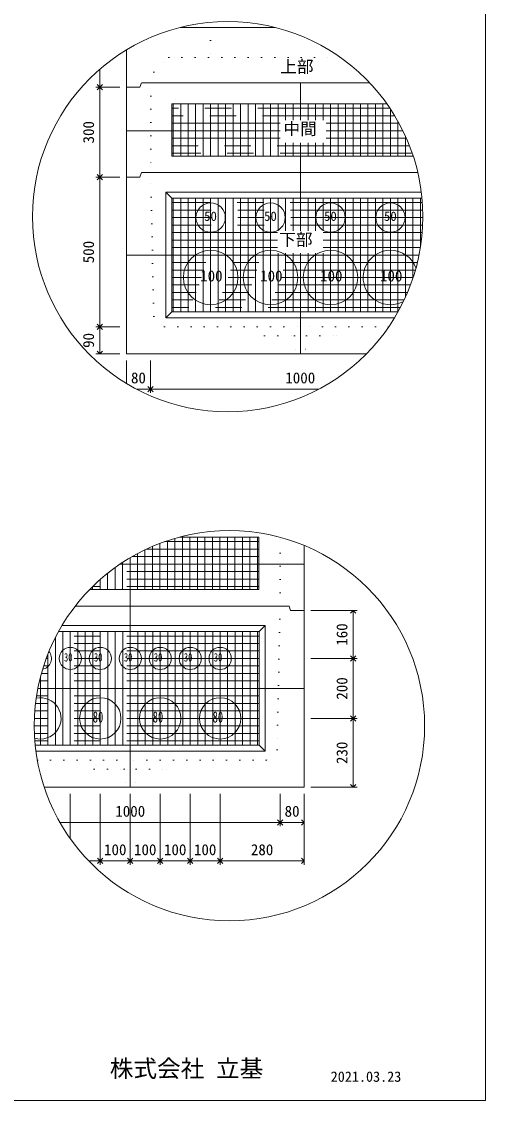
# Model space of a CAD drawing. Units: millimetres, scale not verified. Extents: x -4890 to 4890, y -2292 to 2292.
# Drawn here: x -2944 to -1830, y -1983 to 611 of the extents above; entities that cross this region are included whole.
import ezdxf
from ezdxf.enums import TextEntityAlignment as Align

# ---------------------------------------------------------------- set-up
doc = ezdxf.new("R2010")
doc.units = ezdxf.units.MM
doc.header["$LTSCALE"] = 10
for name, pattern in [('DASHED1', [1.8, 1.2, -0.6]), ('USER2', [50.8, 31.75, -6.35, 6.35, -6.35]), ('USER5', [3.185, 0.01, -3.175])]:
    doc.linetypes.add(name, pattern=pattern)
for name, color, linetype, lineweight in [('0-2_waku', 7, 'Continuous', 18), ('0-3_gaikei', 7, 'Continuous', 18), ('0-4_kakure', 7, 'DASHED1', 5), ('0-5_sunpou', 7, 'Continuous', 5), ('0-8_hole', 7, 'Continuous', 18), ('0-9_uchigawa', 6, 'Continuous', 18), ('0-E_文字１', 7, 'Continuous', 18), ('0-F_コア部分\u3000寸法補助線3', 150, 'USER2', 18), ('1-0_コア部分\u3000寸法補助線2', 150, 'USER2', 18), ('1-1_コア部分\u3000中心補助線', 1, 'Continuous', 18), ('1-2_コア部分\u3000寸法補助線', 7, 'USER2', 5), ('1-3_uchigawa2', 6, 'USER2', 18)]:
    doc.layers.add(name, color=color, linetype=linetype, lineweight=lineweight)
doc.styles.add('ＭＳ ゴシック', font='')
doc.styles.get('ＭＳ ゴシック').set_extended_font_data('MS Gothic')

# ---------------------------------------------------------------- blocks, each defined once
blk = doc.blocks.new('_Open90')
at = {"layer": '0-5_sunpou'}
blk.add_line((0, 0), (-1, 0), dxfattribs=at)
blk.add_lwpolyline([(-0.5, 0.5), (0, 0), (-0.5, -0.5)], dxfattribs=at)

msp = doc.modelspace()

# ---------------------------------------------------------------- linework, layer by layer
at = {"layer": '0-2_waku'}
for p in [(-1830, 2292.25), (-4890, -1982.75), (-4890, -1982.75), (-4890, -1982.75), (-4890, -1982.75)]:
    msp.add_line(p, (-1830, -1982.75), dxfattribs=at)
at = {"layer": '0-3_gaikei'}
for p, q in [((-2562.74, 596.61), (-2508.7, 596.61)), ((-2562.74, 596.61), (-2508.7, 596.61)), ((-2562.74, 596.61), (-2508.7, 596.61)), ((-2335.65, 596.61), (-2562.74, 596.61)), ((-2562.7, 596.61), (-2335.65, 596.61)), ((-2562.7, 596.61), (-2335.65, 596.61)), ((-2692.3, 452.61), (-2692.3, 542.62)), ((-2692.3, 452.61), (-2692.3, -188.19)), ((-2659.9, 452.61), (-2692.3, 452.61)), ((-2659.9, 452.61), (-2692.3, 452.61)), ((-2656.3, 463.41), (-2659.9, 452.61)), ((-2274.09, 463.41), (-2655.69, 463.41)), ((-2108.11, 463.41), (-2274.7, 463.41)), ((-2659.9, 236.61), (-2692.3, 236.61)), ((-2659.9, 236.61), (-2692.3, 236.61)), ((-2656.3, 247.41), (-2659.9, 236.61)), ((-2274.09, 247.41), (-2655.69, 247.41)), ((-1992.39, 247.41), (-2274.7, 247.41)), ((-2692.3, -188.19), (-2115.99, -188.19)), ((-2692.3, -188.19), (-2115.99, -188.19)), ((-2692.3, -188.19), (-2115.99, -188.19)), ((-2265.6, -1006.78), (-2265.6, -648.82)), ((-2301.6, -794.38), (-2298, -805.18)), ((-2265.6, -805.18), (-2298, -805.18))]:
    msp.add_line(p, q, dxfattribs=at)
for points in [[(-2301.6, -794.38), (-2683.2, -794.38), (-2815.26, -794.38)], [(-2889.91, -1229.98), (-2265.6, -1229.98), (-2265.6, -805.18)], [(-2880.76, -1229.98), (-2265.6, -1229.98), (-2265.6, -805.18)]]:
    msp.add_lwpolyline(points, dxfattribs=at)
at = {"layer": '0-4_kakure', "linetype": 'USER5', "lineweight": 18}
for p, q in [((-2490.7, 596.61), (-2490.7, 608.73)), ((-2490.7, 596.61), (-2490.7, 524.61)), ((-2626.89, 488.61), (-2590.89, 524.61)), ((-2590.89, 524.61), (-2178.61, 524.61)), ((-2626.89, 488.61), (-2634.09, 463.41)), ((-2634.09, 463.41), (-2634.09, 247.41)), ((-2626.65, -98.19), (-2634.09, 247.41)), ((-2626.65, -98.19), (-2600.91, -123.39)), ((-2600.91, -123.39), (-2274.09, -123.39)), ((-2360.49, -144.99), (-2382.09, -123.39)), ((-2062.44, -123.39), (-2274.09, -123.39)), ((-2187.69, -144.99), (-2166.09, -123.39)), ((-2360.49, -144.99), (-2288.49, -144.99)), ((-2288.49, -144.99), (-2285.61, -188.19)), ((-2259.69, -144.99), (-2262.57, -188.19)), ((-2259.69, -144.99), (-2187.69, -144.99)), ((-2323.2, -794.38), (-2323.2, -629.24)), ((-2323.2, -794.38), (-2330.63, -1139.98)), ((-2330.63, -1139.98), (-2356.38, -1165.18)), ((-2906.43, -1165.18), (-2683.2, -1165.18)), ((-2769.6, -1186.78), (-2791.2, -1165.18)), ((-2356.38, -1165.18), (-2683.2, -1165.18)), ((-2596.8, -1186.78), (-2575.2, -1165.18)), ((-2769.6, -1186.78), (-2697.6, -1186.78)), ((-2697.6, -1186.78), (-2694.72, -1229.98)), ((-2668.8, -1186.78), (-2671.68, -1229.98)), ((-2668.8, -1186.78), (-2596.8, -1186.78))]:
    msp.add_line(p, q, dxfattribs=at)
at = {"layer": '0-5_sunpou', "color": 150, "lineweight": 18}
for p, q in [((-2756.61, 495.73), (-2756.61, 465.57)), ((-2708.14, 452.61), (-2765.97, 452.61)), ((-2723.98, 452.61), (-2765.97, 452.61)), ((-2756.61, 439.65), (-2756.61, 249.57)), ((-2708.14, 236.61), (-2765.97, 236.61)), ((-2708.14, 236.61), (-2765.97, 236.61)), ((-2756.61, 223.65), (-2756.61, -110.43)), ((-2708.14, -123.39), (-2765.97, -123.39)), ((-2723.98, -123.39), (-2765.97, -123.39)), ((-2756.61, -136.35), (-2756.61, -175.23)), ((-2708.14, -188.19), (-2765.97, -188.19)), ((-2692.3, -204.03), (-2692.3, -259.24)), ((-2634.7, -204.03), (-2634.7, -282.09)), ((-2634.7, -204.03), (-2634.7, -282.09)), ((-2668.52, -272.73), (-2647.66, -272.73)), ((-2621.74, -272.73), (-2229.88, -272.73)), ((-2249.76, -805.18), (-2138.44, -805.18)), ((-2147.8, -818.14), (-2147.8, -907.42)), ((-2249.76, -920.38), (-2138.44, -920.38)), ((-2249.76, -920.38), (-2138.44, -920.38)), ((-2147.8, -933.34), (-2147.8, -1051.42)), ((-2249.76, -1064.38), (-2138.44, -1064.38)), ((-2249.76, -1064.38), (-2138.44, -1064.38)), ((-2147.8, -1077.34), (-2147.8, -1217.02)), ((-2249.76, -1229.98), (-2138.44, -1229.98)), ((-2827.2, -1245.82), (-2827.2, -1353.62)), ((-2755.2, -1245.82), (-2755.2, -1416.27)), ((-2755.2, -1245.82), (-2755.2, -1416.27)), ((-2683.2, -1245.82), (-2683.2, -1416.27)), ((-2683.2, -1245.82), (-2683.2, -1416.27)), ((-2611.2, -1245.82), (-2611.2, -1416.27)), ((-2611.2, -1245.82), (-2611.2, -1416.27)), ((-2539.2, -1245.82), (-2539.2, -1416.27)), ((-2539.2, -1245.82), (-2539.2, -1416.27)), ((-2467.2, -1245.82), (-2467.2, -1416.27)), ((-2467.2, -1245.82), (-2467.2, -1416.27)), ((-2323.2, -1245.82), (-2323.2, -1323.88)), ((-2323.2, -1245.82), (-2323.2, -1323.88)), ((-2265.6, -1245.82), (-2265.6, -1323.88)), ((-2265.6, -1245.82), (-2265.6, -1416.27)), ((-2852.16, -1314.52), (-2336.16, -1314.52)), ((-2310.24, -1314.52), (-2278.56, -1314.52)), ((-2783.06, -1406.91), (-2768.16, -1406.91)), ((-2742.24, -1406.91), (-2696.16, -1406.91)), ((-2670.24, -1406.91), (-2624.16, -1406.91)), ((-2598.24, -1406.91), (-2552.16, -1406.91)), ((-2526.24, -1406.91), (-2480.16, -1406.91)), ((-2454.24, -1406.91), (-2278.56, -1406.91))]:
    msp.add_line(p, q, dxfattribs=at)
for centre in [(-2449.2, 141.69), (-2444.99, -1082.02)]:
    msp.add_circle(centre, 468.88, dxfattribs=at)
at = {"layer": '0-8_hole'}
for centre, radius in [((-2490.09, 139.41), 35.28), ((-2346.09, 139.41), 35.28), ((-2202.09, 139.41), 35.28), ((-2058.09, 139.41), 35.28), ((-2490.09, -4.59), 65.52), ((-2346.09, -4.59), 65.52), ((-2202.09, -4.59), 65.52), ((-2827.2, -920.38), 26.64), ((-2755.2, -920.38), 26.64), ((-2683.2, -920.38), 26.64), ((-2611.2, -920.38), 26.64), ((-2539.2, -920.38), 26.64), ((-2467.2, -920.38), 26.64), ((-2755.2, -1064.38), 49.68), ((-2611.2, -1064.38), 49.68), ((-2467.2, -1064.38), 49.68)]:
    msp.add_circle(centre, radius, dxfattribs=at)
for centre, radius, start, end in [((-2058.09, -4.59), 65.52, 20.66629, 298.32089), ((-2899.2, -920.38), 26.64, 281.59033, 39.2294), ((-2899.2, -1064.38), 49.68, 253.99064, 101.55918)]:
    msp.add_arc(centre, radius, start, end, dxfattribs=at)
at = {"layer": '0-9_uchigawa'}
for p, q in [((-2598.09, 200.61), (-2583.69, 186.21)), ((-2598.09, -101.79), (-2598.09, 200.61)), ((-2583.69, 186.21), (-2274.09, 186.21)), ((-2583.69, -87.39), (-2583.69, 186.21)), ((-2274.09, 186.21), (-1982.44, 186.21)), ((-2598.09, -101.79), (-2583.69, -87.39)), ((-2598.09, -101.79), (-2048.49, -101.79)), ((-2583.69, -87.39), (-2040.09, -87.39)), ((-2373.6, -1129.18), (-2373.6, -855.58)), ((-2359.2, -1143.58), (-2359.2, -841.18)), ((-2911.49, -1129.18), (-2373.6, -1129.18)), ((-2359.2, -1143.58), (-2373.6, -1129.18)), ((-2909.81, -1143.58), (-2359.2, -1143.58))]:
    msp.add_line(p, q, dxfattribs=at)
for points in [[(-2598.09, 200.61), (-2274.09, 200.61), (-1984.04, 200.61)], [(-2855.56, -855.58), (-2683.2, -855.58), (-2373.6, -855.58), (-2359.2, -841.18)], [(-2847.28, -841.18), (-2683.2, -841.18), (-2359.2, -841.18)]]:
    msp.add_lwpolyline(points, dxfattribs=at)
at = {"layer": '0-F_コア部分\u3000寸法補助線3'}
for p, q in [((-2580.09, 287.01), (-2580.09, 413.01)), ((-2544.09, 287.01), (-2544.09, 413.01)), ((-2508.09, 287.01), (-2508.09, 413.01)), ((-2472.09, 287.01), (-2472.09, 413.01)), ((-2436.09, 287.01), (-2436.09, 413.01)), ((-2400.09, 287.01), (-2400.09, 413.01)), ((-2364.09, 287.01), (-2364.09, 413.01)), ((-2328.09, 287.01), (-2328.09, 413.01)), ((-2292.09, 373.24), (-2292.09, 413.01)), ((-2256.09, 373.24), (-2256.09, 413.01)), ((-2220.09, 373.24), (-2220.09, 413.01)), ((-2184.09, 287.01), (-2184.09, 413.01)), ((-2148.09, 287.01), (-2148.09, 413.01)), ((-2112.09, 287.01), (-2112.09, 413.01)), ((-2076.09, 287.01), (-2076.09, 413.01)), ((-2323.08, 366.21), (-2583.69, 366.21)), ((-2037.57, 366.21), (-2212.92, 366.21)), ((-2040.09, 287.01), (-2040.09, 370.77)), ((-2323.08, 330.21), (-2583.69, 330.21)), ((-2292.09, 287.01), (-2292.09, 319.34)), ((-2256.09, 287.01), (-2256.09, 319.34)), ((-2220.09, 287.01), (-2220.09, 319.34)), ((-2019.89, 330.21), (-2212.92, 330.21)), ((-2004.09, 287.01), (-2004.09, 289.08)), ((-2580.09, -87.39), (-2580.09, 186.21)), ((-2544.09, -87.39), (-2544.09, 186.21)), ((-2508.09, -87.39), (-2508.09, 186.21)), ((-2472.09, -87.39), (-2472.09, 186.21)), ((-2436.09, -87.39), (-2436.09, 186.21)), ((-2400.09, -87.39), (-2400.09, 186.21)), ((-2364.09, -87.39), (-2364.09, 186.21)), ((-2328.09, 107.44), (-2328.09, 186.21)), ((-2292.09, 107.44), (-2292.09, 186.21)), ((-2256.09, 107.44), (-2256.09, 186.21)), ((-2220.09, 107.44), (-2220.09, 186.21)), ((-2184.09, -87.39), (-2184.09, 186.21)), ((-2148.09, -87.39), (-2148.09, 186.21)), ((-2112.09, -87.39), (-2112.09, 186.21)), ((-2076.09, -87.39), (-2076.09, 186.21)), ((-2040.09, -87.39), (-2040.09, 186.21)), ((-2004.09, -5.69), (-2004.09, 186.21)), ((-1981.53, 175.41), (-2583.69, 175.41)), ((-1980.32, 139.41), (-2583.69, 139.41)), ((-2329.71, 103.41), (-2583.69, 103.41)), ((-1981.88, 103.41), (-2219.55, 103.41)), ((-2329.71, 67.41), (-2583.69, 67.41)), ((-2328.09, -87.39), (-2328.09, 53.54)), ((-2292.09, -87.39), (-2292.09, 53.54)), ((-2256.09, -87.39), (-2256.09, 53.54)), ((-2220.09, -87.39), (-2220.09, 53.54)), ((-1986.24, 67.41), (-2219.55, 67.41)), ((-1993.47, 31.41), (-2583.69, 31.41)), ((-2003.72, -4.59), (-2583.69, -4.59)), ((-2017.2, -40.59), (-2583.69, -40.59)), ((-2034.23, -76.59), (-2583.69, -76.59)), ((-2593.81, -754.78), (-2593.81, -637.39)), ((-2557.81, -754.78), (-2557.81, -628.78)), ((-2521.81, -754.78), (-2521.81, -628.78)), ((-2485.81, -754.78), (-2485.81, -628.78)), ((-2449.81, -754.78), (-2449.81, -628.78)), ((-2413.81, -754.78), (-2413.81, -628.78)), ((-2377.81, -754.78), (-2377.81, -628.78)), ((-2665.81, -754.78), (-2665.81, -668.4)), ((-2629.81, -754.78), (-2629.81, -651.11)), ((-2701.81, -754.78), (-2701.81, -689.74)), ((-2374.21, -675.58), (-2678.75, -675.58)), ((-2737.81, -754.78), (-2737.81, -715.83)), ((-2374.21, -711.58), (-2732.41, -711.58)), ((-2773.81, -754.78), (-2773.81, -747.78)), ((-2845.2, -1129.18), (-2845.2, -855.58)), ((-2809.2, -1129.18), (-2809.2, -855.58)), ((-2773.2, -1129.18), (-2773.2, -855.58)), ((-2737.2, -1129.18), (-2737.2, -855.58)), ((-2701.2, -1129.18), (-2701.2, -855.58)), ((-2665.2, -1129.18), (-2665.2, -855.58)), ((-2629.2, -1129.18), (-2629.2, -855.58)), ((-2593.2, -1129.18), (-2593.2, -855.58)), ((-2557.2, -1129.18), (-2557.2, -855.58)), ((-2521.2, -1129.18), (-2521.2, -855.58)), ((-2485.2, -1129.18), (-2485.2, -855.58)), ((-2449.2, -1129.18), (-2449.2, -855.58)), ((-2413.2, -1129.18), (-2413.2, -855.58)), ((-2377.2, -1129.18), (-2377.2, -855.58)), ((-2373.6, -866.38), (-2861.33, -866.38)), ((-2373.6, -902.38), (-2878.08, -902.38)), ((-2881.2, -1129.18), (-2881.2, -910.07)), ((-2373.6, -938.38), (-2891.32, -938.38)), ((-2373.6, -974.38), (-2901.34, -974.38)), ((-2373.6, -1010.38), (-2908.36, -1010.38)), ((-2373.6, -1046.38), (-2912.51, -1046.38)), ((-2373.6, -1082.38), (-2913.86, -1082.38)), ((-2373.6, -1118.38), (-2912.45, -1118.38))]:
    msp.add_line(p, q, dxfattribs=at)
at = {"layer": '1-0_コア部分\u3000寸法補助線2'}
for p, q in [((-2562.09, 287.01), (-2562.09, 413.01)), ((-2526.09, 287.01), (-2526.09, 413.01)), ((-2490.09, 287.01), (-2490.09, 413.01)), ((-2454.09, 287.01), (-2454.09, 413.01)), ((-2382.09, 287.01), (-2382.09, 413.01)), ((-2310.09, 373.24), (-2310.09, 413.01)), ((-2238.09, 373.24), (-2238.09, 413.01)), ((-2166.09, 287.01), (-2166.09, 413.01)), ((-2094.09, 287.01), (-2094.09, 413.01)), ((-2047.91, 384.21), (-2583.69, 384.21)), ((-2012.43, 312.21), (-2583.69, 312.21)), ((-2310.09, 287.01), (-2310.09, 319.34)), ((-2238.09, 287.01), (-2238.09, 319.34)), ((-2022.09, 287.01), (-2022.09, 335.14)), ((-2526.09, -87.39), (-2526.09, 186.21)), ((-2490.09, -87.39), (-2490.09, 186.21)), ((-2454.09, -87.39), (-2454.09, 186.21)), ((-2382.09, -87.39), (-2382.09, 186.21)), ((-2310.09, 107.44), (-2310.09, 186.21)), ((-2238.09, 107.44), (-2238.09, 186.21)), ((-2166.09, -87.39), (-2166.09, 186.21)), ((-2094.09, -87.39), (-2094.09, 186.21)), ((-2022.09, -51.76), (-2022.09, 186.21)), ((-1980.58, 157.41), (-2583.69, 157.41)), ((-2329.71, 85.41), (-2583.69, 85.41)), ((-1983.71, 85.41), (-2219.55, 85.41)), ((-2310.09, -87.39), (-2310.09, 53.54)), ((-2238.09, -87.39), (-2238.09, 53.54)), ((-1998.21, 13.41), (-2583.69, 13.41)), ((-2025.25, -58.59), (-2583.69, -58.59)), ((-2575.81, -754.78), (-2575.81, -631.77)), ((-2503.81, -754.78), (-2503.81, -628.78)), ((-2431.81, -754.78), (-2431.81, -628.78)), ((-2647.81, -754.78), (-2647.81, -659.29)), ((-2374.21, -657.58), (-2644.21, -657.58)), ((-2719.81, -754.78), (-2719.81, -702.13)), ((-2374.21, -729.58), (-2754.22, -729.58)), ((-2791.2, -1129.18), (-2791.2, -855.58)), ((-2719.2, -1129.18), (-2719.2, -855.58)), ((-2647.2, -1129.18), (-2647.2, -855.58)), ((-2575.2, -1129.18), (-2575.2, -855.58)), ((-2503.2, -1129.18), (-2503.2, -855.58)), ((-2431.2, -1129.18), (-2431.2, -855.58)), ((-2863.2, -1129.18), (-2863.2, -870.02)), ((-2373.6, -884.38), (-2870.17, -884.38)), ((-2373.6, -956.38), (-2896.72, -956.38)), ((-2899.2, -1129.18), (-2899.2, -965.66)), ((-2373.6, -1028.38), (-2910.79, -1028.38)), ((-2373.6, -1100.38), (-2913.51, -1100.38))]:
    msp.add_line(p, q, dxfattribs=at)
at = {"layer": '1-1_コア部分\u3000中心補助線'}
for p, q in [((-2274.09, 373.24), (-2274.09, 463.41)), ((-2323.08, 348.21), (-2692.3, 348.21)), ((-2028.25, 348.21), (-2212.92, 348.21)), ((-2274.09, 247.41), (-2274.09, 319.34)), ((-2274.09, 107.44), (-2274.09, 247.41)), ((-2274.09, -188.19), (-2274.09, 53.54)), ((-2691.69, 49.41), (-1989.49, 49.41)), ((-2266.82, -693.58), (-2707.58, -693.58)), ((-2683.81, -794.38), (-2683.81, -678.53)), ((-2683.2, -1229.98), (-2683.2, -794.38)), ((-2905.21, -992.38), (-2265.6, -992.38))]:
    msp.add_line(p, q, dxfattribs=at)
at = {"layer": '1-2_コア部分\u3000寸法補助線'}
for p, q in [((-2059.36, 402.21), (-2583.69, 402.21)), ((-2562.09, 287.01), (-2562.09, 413.01)), ((-2490.09, 287.01), (-2490.09, 413.01)), ((-2418.09, 287.01), (-2418.09, 413.01)), ((-2346.09, 287.01), (-2346.09, 413.01)), ((-2202.09, 287.01), (-2202.09, 413.01)), ((-2130.09, 287.01), (-2130.09, 413.01)), ((-2058.09, 287.01), (-2058.09, 400.3)), ((-2005.82, 294.21), (-2583.69, 294.21)), ((-2562.09, -87.39), (-2562.09, 186.21)), ((-2490.09, -87.39), (-2490.09, 186.21)), ((-2418.09, -87.39), (-2418.09, 186.21)), ((-2346.09, -87.39), (-2346.09, 186.21)), ((-2202.09, -87.39), (-2202.09, 186.21)), ((-2130.09, -87.39), (-2130.09, 186.21)), ((-2058.09, -87.39), (-2058.09, 186.21)), ((-1986.09, 68.38), (-1986.09, 186.21)), ((-1980.76, 121.41), (-2583.69, 121.41)), ((-2010.04, -22.59), (-2583.69, -22.59)), ((-2611.81, -754.78), (-2611.81, -643.83)), ((-2374.21, -639.58), (-2600.18, -639.58)), ((-2539.81, -754.78), (-2539.81, -628.78)), ((-2467.81, -754.78), (-2467.81, -628.78)), ((-2395.81, -754.78), (-2395.81, -628.78)), ((-2374.21, -747.58), (-2773.61, -747.58)), ((-2755.81, -754.78), (-2755.81, -730.98)), ((-2827.2, -1129.18), (-2827.2, -855.58)), ((-2755.2, -1129.18), (-2755.2, -855.58)), ((-2611.2, -1129.18), (-2611.2, -855.58)), ((-2539.2, -1129.18), (-2539.2, -855.58)), ((-2467.2, -1129.18), (-2467.2, -855.58)), ((-2395.2, -1129.18), (-2395.2, -855.58)), ((-2373.6, -920.38), (-2885.12, -920.38)), ((-2899.2, -1129.18), (-2899.2, -965.66)), ((-2373.6, -1064.38), (-2913.53, -1064.38))]:
    msp.add_line(p, q, dxfattribs=at)
at = {"layer": '1-3_uchigawa2'}
for p, q in [((-2583.69, 413.01), (-2274.09, 413.01)), ((-2583.69, 413.01), (-2583.69, 287.01)), ((-2066.79, 413.01), (-2274.09, 413.01)), ((-2583.69, 287.01), (-2274.09, 287.01)), ((-2003.41, 287.01), (-2274.09, 287.01)), ((-2374.21, -628.78), (-2565.04, -628.78)), ((-2374.21, -628.78), (-2374.21, -754.78)), ((-2780.78, -754.78), (-2683.81, -754.78)), ((-2374.21, -754.78), (-2683.81, -754.78))]:
    msp.add_line(p, q, dxfattribs=at)

# ---------------------------------------------------------------- block references
at = {"layer": '0-5_sunpou', "xscale": 12.96, "yscale": 12.96}
for p, rotation in [((-2756.61, 452.61), 270), ((-2756.61, 452.61), 90), ((-2756.61, 236.61), 270), ((-2756.61, 236.61), 90), ((-2756.61, -123.39), 270), ((-2756.61, -123.39), 90), ((-2756.61, -188.19), 270), ((-2634.7, -272.73), 180), ((-2147.8, -805.18), 90), ((-2147.8, -920.38), 270), ((-2147.8, -920.38), 90), ((-2147.8, -1064.38), 270), ((-2147.8, -1064.38), 90), ((-2147.8, -1229.98), 270), ((-2323.2, -1314.52), 180), ((-2755.2, -1406.91), 180), ((-2683.2, -1406.91), 180), ((-2611.2, -1406.91), 180), ((-2539.2, -1406.91), 180), ((-2467.2, -1406.91), 180)]:
    msp.add_blockref('_Open90', p, dxfattribs=dict(at, rotation=rotation))
for p in [(-2634.7, -272.73), (-2323.2, -1314.52), (-2265.6, -1314.52), (-2755.2, -1406.91), (-2683.2, -1406.91), (-2611.2, -1406.91), (-2539.2, -1406.91), (-2467.2, -1406.91), (-2265.6, -1406.91)]:
    msp.add_blockref('_Open90', p, dxfattribs=at)

# ---------------------------------------------------------------- texts
at = {"layer": '0-5_sunpou', "style": 'ＭＳ ゴシック'}
for s, p in [('300', (-2762.37, 317.61)), ('500', (-2762.37, 29.61)), ('90', (-2762.37, -173.79)), ('160', (-2153.56, -889.78)), ('200', (-2153.56, -1019.38)), ('230', (-2153.56, -1174.18))]:
    msp.add_text(s, height=26.39, rotation=90, dxfattribs=at).set_placement(p, align=Align.BOTTOM_LEFT)
for s, p in [('80', (-2681.5, -266.97)), ('1000', (-2310.7, -266.97)), ('1000', (-2719.2, -1308.76)), ('80', (-2312.4, -1308.76)), ('100', (-2746.2, -1401.15)), ('100', (-2674.2, -1401.15)), ('100', (-2602.2, -1401.15)), ('100', (-2530.2, -1401.15)), ('280', (-2393.4, -1401.15))]:
    msp.add_text(s, height=26.39, dxfattribs=at).set_placement(p, align=Align.BOTTOM_LEFT)
at = {"layer": '0-E_文字１', "style": 'ＭＳ ゴシック'}
for s, height, p in [('上部', 29.33, (-2322.89, 478.98)), ('中間', 29.33, (-2315.17, 329.51)), ('50', 22.43, (-2505.63, 124.77)), ('50', 22.43, (-2361.63, 124.77)), ('50', 22.43, (-2217.63, 124.77)), ('50', 22.43, (-2073.63, 124.77)), ('下部', 29.33, (-2325.4, 63.25)), ('100', 26.39, (-2515.25, -22)), ('100', 26.39, (-2371.25, -22)), ('100', 26.39, (-2227.25, -22)), ('100', 26.39, (-2083.25, -22)), ('株式会社 立基', 41.57, (-2732.23, -1939.26)), ('2021.03.23', 24.94, (-2201.71, -1945.48))]:
    msp.add_text(s, height=height, dxfattribs=at).set_placement(p, align=Align.BOTTOM_LEFT)
at = {"layer": '0-E_文字１', "style": 'ＭＳ ゴシック', "width": 0.7}
for s, height, p in [('30', 20.19, (-2842.32, -933.72)), ('30', 20.19, (-2770.32, -933.72)), ('30', 20.19, (-2698.32, -933.72)), ('30', 20.19, (-2626.32, -933.72)), ('30', 20.19, (-2554.32, -933.72)), ('30', 20.19, (-2482.32, -933.72)), ('80', 26.39, (-2773.25, -1082.15)), ('80', 26.39, (-2629.25, -1082.15)), ('80', 26.39, (-2485.25, -1082.15))]:
    msp.add_text(s, height=height, dxfattribs=at).set_placement(p, align=Align.BOTTOM_LEFT)

doc.saveas('drawing.dxf')
